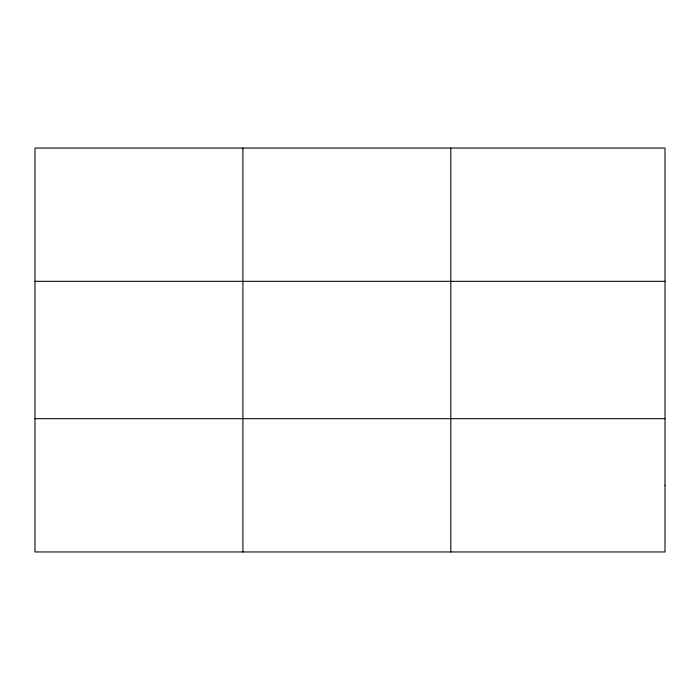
<?xml version="1.0" encoding="UTF-8"?>
<svg xmlns="http://www.w3.org/2000/svg" width="700" height="700" viewBox="0 0 700 700"><rect width="100%" height="100%" fill="white"/><g stroke="black" fill="none" stroke-linecap="round" stroke-linejoin="round"><path stroke-width="1.05" d="M242.9 551.959L242.9 148.041M450.8 551.959L450.8 148.041M35 281.33L665 281.33M35 418.67L665 418.67M665 485.31L665 551.959L35 551.959L35 148.041L665 148.041L665 485.31"/></g></svg>
